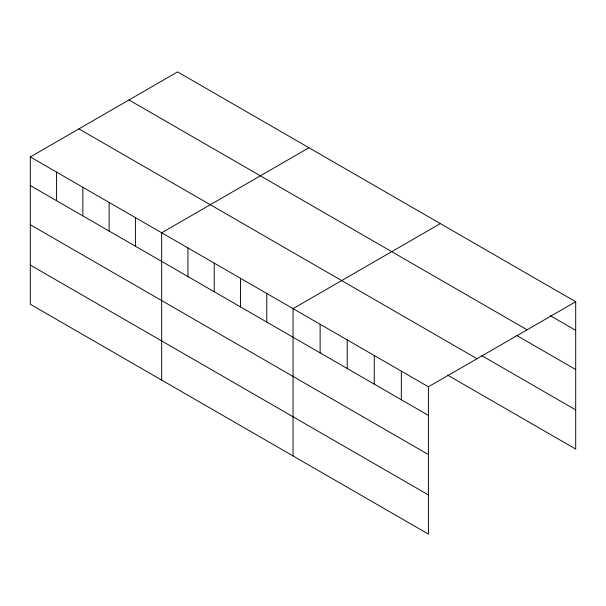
<?xml version="1.0" encoding="UTF-8"?>
<svg xmlns="http://www.w3.org/2000/svg" width="606" height="606" viewBox="0 0 606 606"><rect width="100%" height="100%" fill="white"/><g stroke="black" fill="none" stroke-linecap="round" stroke-linejoin="round"><path stroke-width="0.91" d="M30.3 156.939L428.412 386.787L428.412 534.098L30.3 304.25L30.3 156.939L177.588 71.902L575.7 301.75L575.7 449.061L447.508 375.053M308.969 147.75L161.673 232.787L161.673 380.098M440.342 223.599L293.054 308.636L293.054 455.947M428.412 386.787L575.7 301.75M550.218 315.643L575.7 330.353M128.987 99.967L527.091 329.808M516.782 335.512L575.7 369.531M481.747 355.646L575.7 409.891M78.909 128.873L477.013 358.722M30.3 185.542L428.412 415.39M30.3 224.72L428.412 454.561M30.3 265.08L428.412 494.928M401.339 371.152L401.339 399.763M374.266 355.525L374.266 384.128M347.2 339.898L347.2 368.501M320.127 324.271L320.127 352.874M266.776 293.471L266.776 322.074M240.506 278.298L240.506 306.901M214.229 263.125L214.229 291.736M187.951 247.96L187.951 276.563M135.403 217.615L135.403 246.225M109.125 202.449L109.125 231.053M82.848 187.277L82.848 215.88M56.578 172.112L56.578 200.715"/></g></svg>
